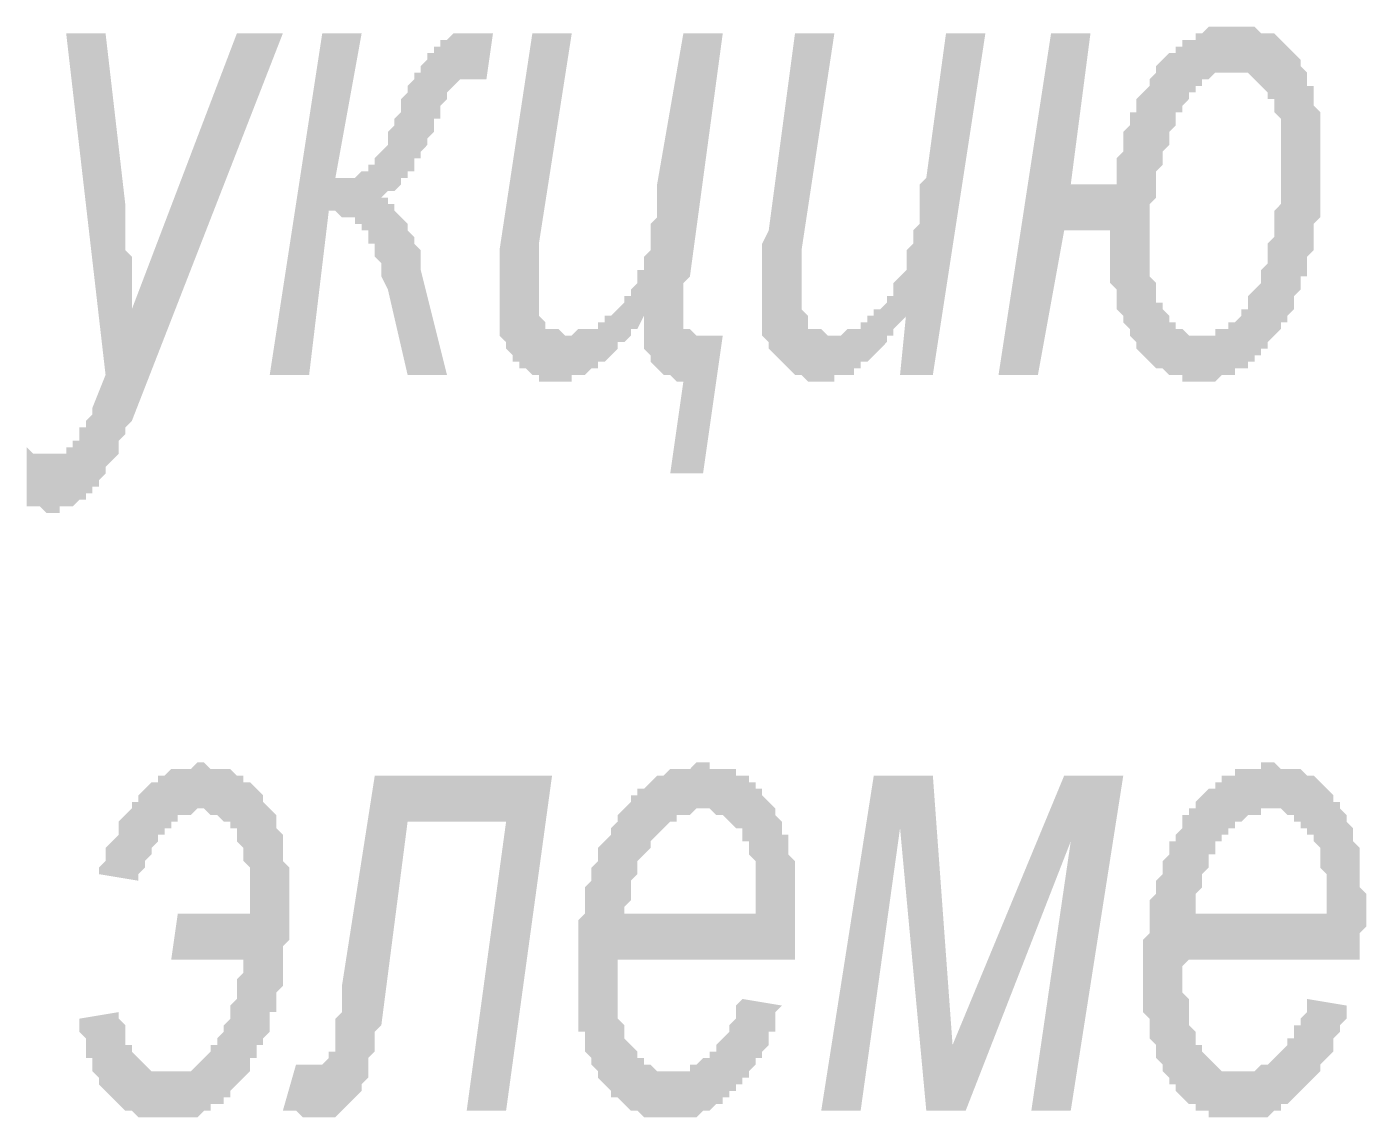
# Model space of a CAD drawing. Header units: millimetres. Extents: x 1372 to 666090, y 1285 to 31551.
# Drawn here: x 504662 to 505513, y 4124 to 4816 of the extents above; entities that cross this region are included whole.
import ezdxf

# ---------------------------------------------------------------- set-up
doc = ezdxf.new("R2010")
doc.units = ezdxf.units.MM
doc.layers.add('PDF _75-АЗ Штамп', color=7, linetype='Continuous')

msp = doc.modelspace()

# ---------------------------------------------------------------- hatches: boundary and pattern name
at = {"layer": 'PDF _75-АЗ Штамп', "transparency": 33554559}
h = msp.add_hatch(color=256, dxfattribs=at)
h.paths.add_polyline_path([(505312.46, 4812.12), (505337.49, 4812.12), (505324.98, 4716.18), (505354.18, 4716.18), (505354.18, 4720.35), (505354.18, 4724.52), (505354.18, 4728.69), (505354.18, 4732.86), (505358.35, 4737.03), (505358.35, 4741.21), (505358.35, 4745.38), (505358.35, 4749.55), (505362.52, 4753.72), (505362.52, 4757.89), (505362.52, 4762.06), (505366.69, 4762.06), (505366.69, 4766.23), (505366.69, 4770.4), (505370.86, 4774.58), (505370.86, 4774.58), (505375.03, 4778.75), (505375.03, 4782.92), (505379.2, 4787.09), (505379.2, 4787.09), (505379.2, 4791.26), (505383.37, 4795.43), (505383.37, 4795.43), (505387.54, 4799.6), (505391.72, 4799.6), (505391.72, 4803.77), (505395.89, 4803.77), (505395.89, 4807.94), (505400.06, 4807.94), (505404.23, 4807.94), (505404.23, 4812.12), (505408.4, 4812.12), (505408.4, 4812.12), (505412.57, 4816.29), (505416.74, 4816.29), (505416.74, 4816.29), (505420.91, 4816.29), (505425.09, 4816.29), (505425.09, 4816.29), (505429.26, 4816.29), (505433.43, 4816.29), (505433.43, 4816.29), (505437.6, 4816.29), (505441.77, 4816.29), (505441.77, 4816.29), (505445.94, 4812.12), (505450.11, 4812.12), (505450.11, 4812.12), (505454.28, 4812.12), (505458.45, 4807.94), (505458.45, 4807.94), (505462.63, 4803.77), (505462.63, 4803.77), (505466.8, 4799.6), (505466.8, 4799.6), (505470.97, 4795.43), (505470.97, 4791.26), (505470.97, 4791.26), (505475.14, 4787.09), (505475.14, 4782.92), (505475.14, 4778.75), (505479.31, 4778.75), (505479.31, 4774.58), (505479.31, 4770.4), (505479.31, 4766.23), (505483.48, 4762.06), (505483.48, 4757.89), (505483.48, 4753.72), (505483.48, 4749.55), (505483.48, 4745.38), (505483.48, 4741.21), (505483.48, 4737.03), (505483.48, 4732.86), (505483.48, 4728.69), (505483.48, 4724.52), (505483.48, 4720.35), (505483.48, 4716.18), (505483.48, 4712.01), (505483.48, 4707.84), (505483.48, 4703.67), (505483.48, 4699.49), (505483.48, 4699.49), (505483.48, 4695.32), (505479.31, 4691.15), (505479.31, 4686.98), (505479.31, 4682.81), (505479.31, 4678.64), (505479.31, 4674.47), (505475.14, 4670.3), (505475.14, 4666.12), (505475.14, 4661.95), (505475.14, 4657.78), (505470.97, 4657.78), (505470.97, 4653.61), (505470.97, 4649.44), (505466.8, 4645.27), (505466.8, 4641.1), (505466.8, 4636.93), (505462.63, 4632.76), (505462.63, 4632.76), (505462.63, 4628.58), (505458.45, 4628.58), (505458.45, 4624.41), (505454.28, 4620.24), (505454.28, 4620.24), (505450.11, 4616.07), (505450.11, 4611.9), (505445.94, 4611.9), (505445.94, 4607.73), (505441.77, 4607.73), (505441.77, 4603.56), (505437.6, 4603.56), (505437.6, 4599.39), (505433.43, 4599.39), (505429.26, 4599.39), (505429.26, 4595.21), (505425.09, 4595.21), (505425.09, 4595.21), (505420.91, 4595.21), (505416.74, 4591.04), (505416.74, 4591.04), (505412.57, 4591.04), (505408.4, 4591.04), (505408.4, 4591.04), (505404.23, 4591.04), (505400.06, 4591.04), (505395.89, 4591.04), (505395.89, 4595.21), (505391.72, 4595.21), (505387.54, 4595.21), (505387.54, 4595.21), (505383.37, 4599.39), (505379.2, 4599.39), (505379.2, 4599.39), (505375.03, 4603.56), (505375.03, 4603.56), (505370.86, 4607.73), (505370.86, 4607.73), (505366.69, 4611.9), (505366.69, 4616.07), (505366.69, 4616.07), (505362.52, 4620.24), (505362.52, 4624.41), (505358.35, 4628.58), (505358.35, 4628.58), (505358.35, 4632.76), (505354.18, 4636.93), (505354.18, 4641.1), (505354.18, 4645.27), (505354.18, 4649.44), (505350, 4653.61), (505350, 4657.78), (505350, 4661.95), (505350, 4661.95), (505350, 4666.12), (505350, 4670.3), (505350, 4674.47), (505350, 4678.64), (505350, 4682.81), (505350, 4686.98), (505350, 4686.98), (505320.81, 4686.98), (505304.12, 4595.21), (505279.09, 4595.21)], flags=0)
h.paths.add_polyline_path([(505375.03, 4674.47), (505375.03, 4670.3), (505375.03, 4666.12), (505375.03, 4661.95), (505375.03, 4657.78), (505379.2, 4653.61), (505379.2, 4649.44), (505379.2, 4645.27), (505379.2, 4641.1), (505383.37, 4641.1), (505383.37, 4636.93), (505383.37, 4636.93), (505387.54, 4632.76), (505387.54, 4628.58), (505391.72, 4628.58), (505391.72, 4624.41), (505395.89, 4624.41), (505395.89, 4624.41), (505400.06, 4620.24), (505404.23, 4620.24), (505404.23, 4620.24), (505408.4, 4620.24), (505412.57, 4620.24), (505412.57, 4620.24), (505416.74, 4620.24), (505416.74, 4624.41), (505420.91, 4624.41), (505425.09, 4624.41), (505425.09, 4628.58), (505429.26, 4628.58), (505429.26, 4628.58), (505433.43, 4632.76), (505433.43, 4636.93), (505437.6, 4636.93), (505437.6, 4641.1), (505437.6, 4645.27), (505441.77, 4649.44), (505441.77, 4649.44), (505445.94, 4653.61), (505445.94, 4657.78), (505445.94, 4661.95), (505450.11, 4666.12), (505450.11, 4670.3), (505450.11, 4674.47), (505450.11, 4678.64), (505454.28, 4682.81), (505454.28, 4686.98), (505454.28, 4691.15), (505454.28, 4695.32), (505454.28, 4699.49), (505458.45, 4703.67), (505458.45, 4703.67), (505458.45, 4707.84), (505458.45, 4712.01), (505458.45, 4716.18), (505458.45, 4720.35), (505458.45, 4724.52), (505458.45, 4728.69), (505458.45, 4732.86), (505458.45, 4737.03), (505458.45, 4741.21), (505458.45, 4745.38), (505458.45, 4749.55), (505458.45, 4753.72), (505458.45, 4757.89), (505454.28, 4762.06), (505454.28, 4766.23), (505454.28, 4770.4), (505450.11, 4770.4), (505450.11, 4774.58), (505450.11, 4774.58), (505445.94, 4778.75), (505445.94, 4778.75), (505441.77, 4782.92), (505441.77, 4782.92), (505437.6, 4787.09), (505437.6, 4787.09), (505433.43, 4787.09), (505429.26, 4787.09), (505425.09, 4787.09), (505425.09, 4787.09), (505420.91, 4787.09), (505420.91, 4787.09), (505416.74, 4787.09), (505412.57, 4782.92), (505412.57, 4782.92), (505408.4, 4782.92), (505408.4, 4778.75), (505404.23, 4778.75), (505404.23, 4774.58), (505400.06, 4774.58), (505400.06, 4770.4), (505395.89, 4766.23), (505395.89, 4762.06), (505391.72, 4762.06), (505391.72, 4757.89), (505391.72, 4753.72), (505387.54, 4749.55), (505387.54, 4745.38), (505387.54, 4741.21), (505383.37, 4737.03), (505383.37, 4737.03), (505383.37, 4732.86), (505383.37, 4728.69), (505379.2, 4724.52), (505379.2, 4720.35), (505379.2, 4716.18), (505379.2, 4712.01), (505379.2, 4707.84), (505375.03, 4703.67), (505375.03, 4699.49), (505375.03, 4695.32), (505375.03, 4691.15), (505375.03, 4686.98), (505375.03, 4682.81), (505375.03, 4678.64), (505375.03, 4674.47), (505375.03, 4674.47)], flags=0)
for points in [[(504661.76, 4511.79), (504661.76, 4549.33), (504665.93, 4545.16), (504665.93, 4545.16), (504670.1, 4545.16), (504674.27, 4545.16), (504674.27, 4545.16), (504678.44, 4545.16), (504682.62, 4545.16), (504682.62, 4545.16), (504686.79, 4545.16), (504686.79, 4549.33), (504690.96, 4549.33), (504690.96, 4553.5), (504695.13, 4553.5), (504695.13, 4557.67), (504695.13, 4561.85), (504699.3, 4561.85), (504699.3, 4566.02), (504703.47, 4570.19), (504703.47, 4574.36), (504711.81, 4595.21), (504686.79, 4812.12), (504711.81, 4812.12), (504724.33, 4703.67), (504724.33, 4699.49), (504724.33, 4695.32), (504724.33, 4691.15), (504724.33, 4686.98), (504724.33, 4682.81), (504724.33, 4678.64), (504724.33, 4674.47), (504728.5, 4670.3), (504728.5, 4666.12), (504728.5, 4661.95), (504728.5, 4657.78), (504728.5, 4653.61), (504728.5, 4649.44), (504728.5, 4645.27), (504728.5, 4641.1), (504728.5, 4636.93), (504795.24, 4812.12), (504824.44, 4812.12), (504728.5, 4566.02), (504724.33, 4561.85), (504724.33, 4557.67), (504720.16, 4553.5), (504720.16, 4549.33), (504720.16, 4545.16), (504715.99, 4540.99), (504715.99, 4540.99), (504711.81, 4536.82), (504711.81, 4532.65), (504707.64, 4528.48), (504707.64, 4528.48), (504707.64, 4524.3), (504703.47, 4524.3), (504703.47, 4520.13), (504703.47, 4520.13), (504699.3, 4520.13), (504699.3, 4515.96), (504695.13, 4515.96), (504690.96, 4511.79), (504690.96, 4511.79), (504686.79, 4511.79), (504682.62, 4511.79), (504682.62, 4507.62), (504678.44, 4507.62), (504678.44, 4507.62), (504674.27, 4507.62), (504670.1, 4511.79), (504670.1, 4511.79), (504665.93, 4511.79), (504661.76, 4511.79), (504661.76, 4511.79), (504661.76, 4511.79)], [(504849.46, 4812.12), (504874.49, 4812.12), (504857.81, 4720.35), (504861.98, 4720.35), (504866.15, 4720.35), (504870.32, 4720.35), (504870.32, 4720.35), (504874.49, 4724.52), (504878.66, 4724.52), (504878.66, 4724.52), (504878.66, 4728.69), (504882.83, 4728.69), (504882.83, 4732.86), (504882.83, 4732.86), (504887, 4737.03), (504887, 4737.03), (504891.17, 4741.21), (504891.17, 4745.38), (504891.17, 4749.55), (504895.35, 4753.72), (504895.35, 4757.89), (504899.52, 4762.06), (504899.52, 4766.23), (504899.52, 4770.4), (504903.69, 4774.58), (504903.69, 4778.75), (504907.86, 4782.92), (504907.86, 4787.09), (504912.03, 4787.09), (504912.03, 4791.26), (504916.2, 4795.43), (504916.2, 4795.43), (504916.2, 4799.6), (504920.37, 4799.6), (504920.37, 4803.77), (504920.37, 4803.77), (504924.54, 4803.77), (504924.54, 4807.94), (504928.72, 4807.94), (504928.72, 4807.94), (504932.89, 4812.12), (504937.06, 4812.12), (504937.06, 4812.12), (504941.23, 4812.12), (504945.4, 4812.12), (504957.91, 4812.12), (504953.74, 4782.92), (504945.4, 4782.92), (504941.23, 4782.92), (504937.06, 4782.92), (504937.06, 4782.92), (504932.89, 4778.75), (504932.89, 4778.75), (504932.89, 4778.75), (504928.72, 4774.58), (504928.72, 4770.4), (504928.72, 4770.4), (504924.54, 4766.23), (504924.54, 4757.89), (504920.37, 4757.89), (504920.37, 4753.72), (504920.37, 4749.55), (504916.2, 4745.38), (504916.2, 4741.21), (504912.03, 4737.03), (504912.03, 4732.86), (504907.86, 4732.86), (504907.86, 4728.69), (504907.86, 4724.52), (504903.69, 4724.52), (504903.69, 4724.52), (504903.69, 4720.35), (504899.52, 4720.35), (504899.52, 4716.18), (504895.35, 4712.01), (504895.35, 4712.01), (504891.17, 4712.01), (504887, 4707.84), (504887, 4707.84), (504891.17, 4707.84), (504891.17, 4703.67), (504895.35, 4703.67), (504895.35, 4699.49), (504899.52, 4695.32), (504899.52, 4695.32), (504903.69, 4691.15), (504903.69, 4691.15), (504903.69, 4686.98), (504907.86, 4682.81), (504907.86, 4678.64), (504907.86, 4678.64), (504912.03, 4674.47), (504912.03, 4666.12), (504912.03, 4661.95), (504912.03, 4661.95), (504928.72, 4595.21), (504903.69, 4595.21), (504891.17, 4649.44), (504887, 4657.78), (504887, 4661.95), (504887, 4666.12), (504882.83, 4670.3), (504882.83, 4674.47), (504882.83, 4678.64), (504878.66, 4678.64), (504878.66, 4682.81), (504878.66, 4686.98), (504874.49, 4686.98), (504874.49, 4686.98), (504874.49, 4691.15), (504870.32, 4691.15), (504870.32, 4695.32), (504866.15, 4695.32), (504861.98, 4695.32), (504861.98, 4695.32), (504857.81, 4699.49), (504853.63, 4699.49), (504841.12, 4595.21), (504816.09, 4595.21)], [(504982.94, 4812.12), (505007.97, 4812.12), (504987.11, 4678.64), (504987.11, 4674.47), (504987.11, 4670.3), (504987.11, 4661.95), (504987.11, 4657.78), (504987.11, 4653.61), (504987.11, 4653.61), (504987.11, 4649.44), (504987.11, 4645.27), (504987.11, 4641.1), (504987.11, 4636.93), (504987.11, 4632.76), (504987.11, 4632.76), (504991.28, 4628.58), (504991.28, 4628.58), (504991.28, 4624.41), (504995.45, 4624.41), (504999.63, 4624.41), (504999.63, 4624.41), (505003.8, 4620.24), (505007.97, 4620.24), (505007.97, 4620.24), (505012.14, 4624.41), (505016.31, 4624.41), (505016.31, 4624.41), (505020.48, 4624.41), (505024.65, 4624.41), (505024.65, 4628.58), (505028.82, 4628.58), (505028.82, 4632.76), (505032.99, 4632.76), (505037.17, 4636.93), (505037.17, 4636.93), (505041.34, 4641.1), (505041.34, 4645.27), (505045.51, 4645.27), (505045.51, 4649.44), (505049.68, 4653.61), (505049.68, 4653.61), (505049.68, 4657.78), (505049.68, 4657.78), (505049.68, 4661.95), (505053.85, 4661.95), (505053.85, 4666.12), (505053.85, 4670.3), (505053.85, 4670.3), (505058.02, 4674.47), (505058.02, 4678.64), (505058.02, 4682.81), (505058.02, 4686.98), (505058.02, 4691.15), (505062.19, 4695.32), (505062.19, 4703.67), (505062.19, 4707.84), (505062.19, 4712.01), (505062.19, 4716.18), (505078.88, 4812.12), (505103.9, 4812.12), (505083.05, 4657.78), (505078.88, 4653.61), (505078.88, 4645.27), (505078.88, 4641.1), (505078.88, 4636.93), (505078.88, 4636.93), (505078.88, 4632.76), (505078.88, 4632.76), (505078.88, 4628.58), (505078.88, 4628.58), (505078.88, 4624.41), (505083.05, 4624.41), (505087.22, 4620.24), (505087.22, 4620.24), (505103.9, 4620.24), (505091.39, 4532.65), (505070.54, 4532.65), (505078.88, 4591.04), (505074.71, 4591.04), (505070.54, 4595.21), (505070.54, 4595.21), (505066.36, 4595.21), (505066.36, 4595.21), (505062.19, 4599.39), (505062.19, 4599.39), (505058.02, 4603.56), (505058.02, 4607.73), (505053.85, 4611.9), (505053.85, 4611.9), (505053.85, 4616.07), (505053.85, 4620.24), (505053.85, 4624.41), (505053.85, 4628.58), (505053.85, 4632.76), (505053.85, 4632.76), (505049.68, 4624.41), (505045.51, 4624.41), (505045.51, 4620.24), (505041.34, 4616.07), (505037.17, 4616.07), (505037.17, 4611.9), (505032.99, 4607.73), (505032.99, 4607.73), (505028.82, 4603.56), (505024.65, 4603.56), (505024.65, 4599.39), (505020.48, 4599.39), (505020.48, 4599.39), (505016.31, 4595.21), (505012.14, 4595.21), (505012.14, 4595.21), (505007.97, 4595.21), (505007.97, 4591.04), (505003.8, 4591.04), (504999.63, 4591.04), (504999.63, 4591.04), (504999.63, 4591.04), (504995.45, 4591.04), (504991.28, 4591.04), (504987.11, 4591.04), (504987.11, 4595.21), (504982.94, 4595.21), (504982.94, 4595.21), (504978.77, 4599.39), (504974.6, 4599.39), (504974.6, 4603.56), (504970.43, 4603.56), (504970.43, 4603.56), (504970.43, 4607.73), (504966.26, 4611.9), (504966.26, 4616.07), (504966.26, 4616.07), (504962.08, 4620.24), (504962.08, 4624.41), (504962.08, 4628.58), (504962.08, 4632.76), (504962.08, 4636.93), (504962.08, 4641.1), (504962.08, 4645.27), (504962.08, 4645.27), (504962.08, 4649.44), (504962.08, 4653.61), (504962.08, 4657.78), (504962.08, 4661.95), (504962.08, 4666.12), (504962.08, 4670.3), (504962.08, 4674.47)], [(505220.7, 4636.93), (505220.7, 4632.76), (505216.53, 4628.58), (505212.36, 4624.41), (505212.36, 4620.24), (505208.18, 4620.24), (505208.18, 4616.07), (505204.01, 4611.9), (505204.01, 4611.9), (505199.84, 4607.73), (505199.84, 4607.73), (505195.67, 4603.56), (505191.5, 4603.56), (505191.5, 4599.39), (505187.33, 4599.39), (505187.33, 4595.21), (505183.16, 4595.21), (505178.99, 4595.21), (505178.99, 4595.21), (505174.81, 4595.21), (505174.81, 4591.04), (505170.64, 4591.04), (505170.64, 4591.04), (505166.47, 4591.04), (505166.47, 4591.04), (505162.3, 4591.04), (505158.13, 4591.04), (505158.13, 4591.04), (505153.96, 4595.21), (505149.79, 4595.21), (505149.79, 4595.21), (505145.62, 4599.39), (505145.62, 4599.39), (505141.45, 4603.56), (505141.45, 4603.56), (505137.27, 4607.73), (505137.27, 4607.73), (505133.1, 4611.9), (505133.1, 4616.07), (505128.93, 4620.24), (505128.93, 4624.41), (505128.93, 4624.41), (505128.93, 4628.58), (505128.93, 4632.76), (505128.93, 4636.93), (505128.93, 4641.1), (505128.93, 4645.27), (505128.93, 4645.27), (505128.93, 4649.44), (505128.93, 4653.61), (505128.93, 4657.78), (505128.93, 4661.95), (505128.93, 4666.12), (505128.93, 4670.3), (505128.93, 4674.47), (505128.93, 4678.64), (505133.1, 4686.98), (505133.1, 4686.98), (505149.79, 4812.12), (505174.81, 4812.12), (505153.96, 4674.47), (505153.96, 4670.3), (505153.96, 4666.12), (505153.96, 4661.95), (505153.96, 4657.78), (505153.96, 4653.61), (505153.96, 4649.44), (505153.96, 4649.44), (505153.96, 4641.1), (505153.96, 4636.93), (505153.96, 4636.93), (505158.13, 4632.76), (505158.13, 4628.58), (505158.13, 4628.58), (505158.13, 4624.41), (505162.3, 4624.41), (505166.47, 4624.41), (505166.47, 4624.41), (505170.64, 4620.24), (505174.81, 4620.24), (505174.81, 4620.24), (505178.99, 4620.24), (505183.16, 4624.41), (505183.16, 4624.41), (505187.33, 4624.41), (505191.5, 4624.41), (505191.5, 4628.58), (505195.67, 4628.58), (505195.67, 4632.76), (505199.84, 4632.76), (505199.84, 4636.93), (505204.01, 4636.93), (505208.18, 4641.1), (505208.18, 4645.27), (505212.36, 4645.27), (505212.36, 4649.44), (505212.36, 4653.61), (505216.53, 4657.78), (505216.53, 4657.78), (505220.7, 4661.95), (505220.7, 4666.12), (505220.7, 4670.3), (505220.7, 4674.47), (505224.87, 4678.64), (505224.87, 4678.64), (505224.87, 4682.81), (505224.87, 4686.98), (505224.87, 4686.98), (505229.04, 4691.15), (505229.04, 4695.32), (505229.04, 4699.49), (505229.04, 4703.67), (505229.04, 4707.84), (505229.04, 4716.18), (505233.21, 4720.35), (505245.72, 4812.12), (505270.75, 4812.12), (505237.38, 4595.21), (505216.53, 4595.21)], [(504753.53, 4223.98), (504757.7, 4253.18), (504803.58, 4253.18), (504803.58, 4269.86), (504803.58, 4274.03), (504803.58, 4278.21), (504803.58, 4282.38), (504799.41, 4286.55), (504799.41, 4290.72), (504799.41, 4290.72), (504799.41, 4294.89), (504795.24, 4299.06), (504795.24, 4303.23), (504795.24, 4303.23), (504795.24, 4307.4), (504791.07, 4307.4), (504791.07, 4311.57), (504786.9, 4311.57), (504782.72, 4315.75), (504782.72, 4315.75), (504778.55, 4315.75), (504774.38, 4319.92), (504774.38, 4319.92), (504774.38, 4319.92), (504770.21, 4319.92), (504766.04, 4315.75), (504766.04, 4315.75), (504761.87, 4315.75), (504761.87, 4315.75), (504757.7, 4315.75), (504757.7, 4311.57), (504753.53, 4311.57), (504753.53, 4307.4), (504749.35, 4307.4), (504749.35, 4303.23), (504745.18, 4303.23), (504745.18, 4299.06), (504741.01, 4294.89), (504741.01, 4290.72), (504736.84, 4286.55), (504736.84, 4286.55), (504736.84, 4282.38), (504732.67, 4278.21), (504732.67, 4274.03), (504707.64, 4278.21), (504707.64, 4282.38), (504711.81, 4286.55), (504711.81, 4290.72), (504711.81, 4294.89), (504715.99, 4299.06), (504715.99, 4299.06), (504720.16, 4303.23), (504720.16, 4307.4), (504720.16, 4311.57), (504724.33, 4315.75), (504724.33, 4315.75), (504728.5, 4319.92), (504728.5, 4324.09), (504732.67, 4324.09), (504732.67, 4328.26), (504732.67, 4328.26), (504736.84, 4332.43), (504736.84, 4332.43), (504741.01, 4336.6), (504745.18, 4336.6), (504745.18, 4340.77), (504749.35, 4340.77), (504749.35, 4340.77), (504753.53, 4344.94), (504753.53, 4344.94), (504757.7, 4344.94), (504761.87, 4344.94), (504761.87, 4344.94), (504766.04, 4344.94), (504766.04, 4344.94), (504770.21, 4349.12), (504774.38, 4349.12), (504774.38, 4349.12), (504778.55, 4344.94), (504782.72, 4344.94), (504786.9, 4344.94), (504786.9, 4344.94), (504791.07, 4344.94), (504795.24, 4340.77), (504795.24, 4340.77), (504799.41, 4340.77), (504799.41, 4336.6), (504803.58, 4336.6), (504807.75, 4332.43), (504807.75, 4332.43), (504811.92, 4328.26), (504811.92, 4328.26), (504811.92, 4324.09), (504816.09, 4319.92), (504816.09, 4319.92), (504820.26, 4315.75), (504820.26, 4311.57), (504820.26, 4307.4), (504820.26, 4307.4), (504824.44, 4303.23), (504824.44, 4299.06), (504824.44, 4294.89), (504824.44, 4290.72), (504824.44, 4286.55), (504828.61, 4282.38), (504828.61, 4278.21), (504828.61, 4274.03), (504828.61, 4269.86), (504828.61, 4265.69), (504828.61, 4261.52), (504828.61, 4257.35), (504828.61, 4253.18), (504828.61, 4249.01), (504828.61, 4244.84), (504828.61, 4240.66), (504828.61, 4236.49), (504824.44, 4232.32), (504824.44, 4228.15), (504824.44, 4223.98), (504824.44, 4219.81), (504824.44, 4215.64), (504824.44, 4211.47), (504824.44, 4207.3), (504820.26, 4203.12), (504820.26, 4198.95), (504820.26, 4194.78), (504820.26, 4190.61), (504816.09, 4190.61), (504816.09, 4186.44), (504816.09, 4182.27), (504816.09, 4178.1), (504811.92, 4173.93), (504811.92, 4169.75), (504807.75, 4169.75), (504807.75, 4165.58), (504807.75, 4161.41), (504803.58, 4161.41), (504803.58, 4157.24), (504803.58, 4153.07), (504799.41, 4148.9), (504799.41, 4148.9), (504795.24, 4144.73), (504795.24, 4144.73), (504791.07, 4140.56), (504791.07, 4136.39), (504786.9, 4136.39), (504786.9, 4132.21), (504782.72, 4132.21), (504778.55, 4132.21), (504778.55, 4128.04), (504774.38, 4128.04), (504774.38, 4128.04), (504770.21, 4123.87), (504766.04, 4123.87), (504766.04, 4123.87), (504761.87, 4123.87), (504757.7, 4123.87), (504757.7, 4123.87), (504753.53, 4123.87), (504749.35, 4123.87), (504745.18, 4123.87), (504745.18, 4123.87), (504741.01, 4123.87), (504736.84, 4123.87), (504736.84, 4123.87), (504732.67, 4123.87), (504728.5, 4128.04), (504728.5, 4128.04), (504724.33, 4128.04), (504720.16, 4132.21), (504720.16, 4132.21), (504715.99, 4136.39), (504715.99, 4136.39), (504711.81, 4140.56), (504711.81, 4140.56), (504707.64, 4144.73), (504707.64, 4144.73), (504707.64, 4148.9), (504703.47, 4153.07), (504703.47, 4157.24), (504703.47, 4161.41), (504699.3, 4161.41), (504699.3, 4165.58), (504699.3, 4169.75), (504699.3, 4173.93), (504695.13, 4178.1), (504695.13, 4182.27), (504695.13, 4186.44), (504695.13, 4186.44), (504720.16, 4190.61), (504720.16, 4186.44), (504724.33, 4182.27), (504724.33, 4178.1), (504724.33, 4173.93), (504724.33, 4169.75), (504728.5, 4169.75), (504728.5, 4165.58), (504732.67, 4161.41), (504732.67, 4161.41), (504732.67, 4161.41), (504736.84, 4157.24), (504736.84, 4157.24), (504741.01, 4153.07), (504741.01, 4153.07), (504745.18, 4153.07), (504749.35, 4153.07), (504753.53, 4153.07), (504753.53, 4153.07), (504753.53, 4153.07), (504757.7, 4153.07), (504761.87, 4153.07), (504761.87, 4153.07), (504766.04, 4153.07), (504770.21, 4157.24), (504770.21, 4157.24), (504774.38, 4161.41), (504774.38, 4161.41), (504778.55, 4165.58), (504778.55, 4169.75), (504782.72, 4169.75), (504782.72, 4173.93), (504782.72, 4173.93), (504786.9, 4178.1), (504786.9, 4182.27), (504786.9, 4182.27), (504791.07, 4186.44), (504791.07, 4190.61), (504791.07, 4194.78), (504795.24, 4198.95), (504795.24, 4203.12), (504795.24, 4207.3), (504795.24, 4211.47), (504799.41, 4215.64), (504799.41, 4219.81), (504799.41, 4223.98)], [(504882.83, 4340.77), (504995.45, 4340.77), (504966.26, 4128.04), (504941.23, 4128.04), (504966.26, 4311.57), (504903.69, 4311.57), (504887, 4182.27), (504882.83, 4178.1), (504882.83, 4173.93), (504882.83, 4169.75), (504882.83, 4165.58), (504878.66, 4161.41), (504878.66, 4157.24), (504878.66, 4153.07), (504878.66, 4148.9), (504874.49, 4144.73), (504874.49, 4144.73), (504874.49, 4140.56), (504870.32, 4136.39), (504870.32, 4136.39), (504870.32, 4136.39), (504866.15, 4132.21), (504866.15, 4132.21), (504861.98, 4128.04), (504861.98, 4128.04), (504857.81, 4123.87), (504853.63, 4123.87), (504853.63, 4123.87), (504849.46, 4123.87), (504849.46, 4123.87), (504845.29, 4123.87), (504845.29, 4123.87), (504841.12, 4123.87), (504836.95, 4123.87), (504836.95, 4123.87), (504832.78, 4128.04), (504828.61, 4128.04), (504824.44, 4128.04), (504832.78, 4157.24), (504832.78, 4157.24), (504836.95, 4157.24), (504841.12, 4157.24), (504841.12, 4157.24), (504845.29, 4157.24), (504849.46, 4157.24), (504849.46, 4157.24), (504853.63, 4161.41), (504853.63, 4165.58), (504853.63, 4165.58), (504853.63, 4165.58), (504857.81, 4165.58), (504857.81, 4169.75), (504857.81, 4173.93), (504857.81, 4178.1), (504857.81, 4182.27), (504857.81, 4186.44), (504861.98, 4190.61), (504861.98, 4194.78), (504861.98, 4203.12), (504861.98, 4207.3)], [(505199.84, 4340.77), (505237.38, 4340.77), (505249.9, 4169.75), (505320.81, 4340.77), (505358.35, 4340.77), (505324.98, 4128.04), (505299.95, 4128.04), (505324.98, 4299.06), (505258.24, 4128.04), (505233.21, 4128.04), (505216.53, 4307.4), (505191.5, 4128.04), (505166.47, 4128.04)]]:
    msp.add_hatch(color=256, dxfattribs=at).paths.add_polyline_path(points)
h = msp.add_hatch(color=256, dxfattribs=at)
h.paths.add_polyline_path([(505116.42, 4198.95), (505141.45, 4194.78), (505141.45, 4194.78), (505137.27, 4190.61), (505137.27, 4186.44), (505137.27, 4182.27), (505137.27, 4178.1), (505133.1, 4178.1), (505133.1, 4173.93), (505133.1, 4169.75), (505128.93, 4165.58), (505128.93, 4161.41), (505124.76, 4161.41), (505124.76, 4157.24), (505120.59, 4153.07), (505120.59, 4148.9), (505116.42, 4148.9), (505116.42, 4144.73), (505112.25, 4144.73), (505112.25, 4140.56), (505108.08, 4140.56), (505108.08, 4136.39), (505103.9, 4136.39), (505103.9, 4132.21), (505099.73, 4132.21), (505095.56, 4128.04), (505095.56, 4128.04), (505091.39, 4128.04), (505087.22, 4123.87), (505087.22, 4123.87), (505083.05, 4123.87), (505078.88, 4123.87), (505078.88, 4123.87), (505074.71, 4123.87), (505070.54, 4123.87), (505070.54, 4123.87), (505066.36, 4123.87), (505062.19, 4123.87), (505062.19, 4123.87), (505058.02, 4123.87), (505053.85, 4123.87), (505053.85, 4123.87), (505049.68, 4128.04), (505045.51, 4128.04), (505045.51, 4128.04), (505041.34, 4132.21), (505041.34, 4132.21), (505041.34, 4132.21), (505037.17, 4136.39), (505032.99, 4136.39), (505032.99, 4140.56), (505028.82, 4144.73), (505028.82, 4144.73), (505024.65, 4148.9), (505024.65, 4153.07), (505024.65, 4153.07), (505020.48, 4157.24), (505020.48, 4161.41), (505016.31, 4165.58), (505016.31, 4165.58), (505016.31, 4169.75), (505016.31, 4173.93), (505016.31, 4178.1), (505012.14, 4178.1), (505012.14, 4182.27), (505012.14, 4186.44), (505012.14, 4190.61), (505012.14, 4194.78), (505012.14, 4198.95), (505012.14, 4203.12), (505012.14, 4207.3), (505012.14, 4211.47), (505012.14, 4211.47), (505012.14, 4215.64), (505012.14, 4219.81), (505012.14, 4223.98), (505012.14, 4228.15), (505012.14, 4232.32), (505012.14, 4236.49), (505012.14, 4240.66), (505012.14, 4244.84), (505012.14, 4249.01), (505016.31, 4253.18), (505016.31, 4257.35), (505016.31, 4261.52), (505016.31, 4265.69), (505016.31, 4269.86), (505020.48, 4274.03), (505020.48, 4278.21), (505020.48, 4282.38), (505020.48, 4282.38), (505024.65, 4286.55), (505024.65, 4290.72), (505024.65, 4294.89), (505028.82, 4299.06), (505028.82, 4299.06), (505032.99, 4303.23), (505032.99, 4307.4), (505037.17, 4311.57), (505037.17, 4315.75), (505037.17, 4315.75), (505041.34, 4319.92), (505041.34, 4319.92), (505045.51, 4324.09), (505045.51, 4328.26), (505049.68, 4328.26), (505049.68, 4332.43), (505049.68, 4332.43), (505053.85, 4332.43), (505058.02, 4336.6), (505058.02, 4336.6), (505062.19, 4340.77), (505066.36, 4340.77), (505066.36, 4340.77), (505070.54, 4344.94), (505074.71, 4344.94), (505074.71, 4344.94), (505078.88, 4344.94), (505083.05, 4344.94), (505083.05, 4344.94), (505087.22, 4349.12), (505091.39, 4349.12), (505091.39, 4349.12), (505095.56, 4349.12), (505095.56, 4344.94), (505099.73, 4344.94), (505103.9, 4344.94), (505108.08, 4344.94), (505108.08, 4344.94), (505112.25, 4344.94), (505112.25, 4340.77), (505116.42, 4340.77), (505120.59, 4340.77), (505120.59, 4336.6), (505124.76, 4336.6), (505124.76, 4332.43), (505128.93, 4332.43), (505128.93, 4328.26), (505133.1, 4324.09), (505133.1, 4324.09), (505137.27, 4319.92), (505137.27, 4315.75), (505137.27, 4315.75), (505141.45, 4311.57), (505141.45, 4307.4), (505141.45, 4303.23), (505145.62, 4303.23), (505145.62, 4299.06), (505145.62, 4294.89), (505145.62, 4290.72), (505149.79, 4286.55), (505149.79, 4282.38), (505149.79, 4278.21), (505149.79, 4274.03), (505149.79, 4269.86), (505149.79, 4265.69), (505149.79, 4261.52), (505149.79, 4257.35), (505149.79, 4253.18), (505149.79, 4249.01), (505149.79, 4244.84), (505149.79, 4240.66), (505149.79, 4236.49), (505149.79, 4232.32), (505149.79, 4228.15), (505149.79, 4223.98), (505037.17, 4223.98), (505037.17, 4219.81), (505037.17, 4215.64), (505037.17, 4215.64), (505037.17, 4211.47), (505037.17, 4203.12), (505037.17, 4198.95), (505037.17, 4194.78), (505037.17, 4190.61), (505037.17, 4186.44), (505041.34, 4182.27), (505041.34, 4182.27), (505041.34, 4178.1), (505041.34, 4173.93), (505045.51, 4169.75), (505045.51, 4169.75), (505045.51, 4169.75), (505049.68, 4165.58), (505049.68, 4161.41), (505053.85, 4161.41), (505053.85, 4157.24), (505058.02, 4157.24), (505062.19, 4153.07), (505062.19, 4153.07), (505066.36, 4153.07), (505066.36, 4153.07), (505070.54, 4153.07), (505074.71, 4153.07), (505074.71, 4153.07), (505078.88, 4153.07), (505083.05, 4153.07), (505083.05, 4157.24), (505087.22, 4157.24), (505087.22, 4157.24), (505091.39, 4161.41), (505095.56, 4161.41), (505095.56, 4165.58), (505099.73, 4165.58), (505099.73, 4169.75), (505103.9, 4173.93), (505103.9, 4173.93), (505108.08, 4178.1), (505108.08, 4182.27), (505108.08, 4182.27), (505112.25, 4186.44), (505112.25, 4190.61), (505112.25, 4194.78), (505116.42, 4198.95), (505116.42, 4198.95)], flags=0)
h.paths.add_polyline_path([(505041.34, 4253.18), (505124.76, 4253.18), (505124.76, 4257.35), (505124.76, 4261.52), (505124.76, 4265.69), (505124.76, 4269.86), (505124.76, 4274.03), (505124.76, 4278.21), (505124.76, 4282.38), (505124.76, 4286.55), (505120.59, 4290.72), (505120.59, 4294.89), (505120.59, 4299.06), (505116.42, 4299.06), (505116.42, 4303.23), (505116.42, 4303.23), (505116.42, 4307.4), (505112.25, 4307.4), (505108.08, 4311.57), (505108.08, 4311.57), (505103.9, 4315.75), (505103.9, 4315.75), (505099.73, 4315.75), (505095.56, 4319.92), (505095.56, 4319.92), (505091.39, 4319.92), (505087.22, 4319.92), (505087.22, 4319.92), (505083.05, 4315.75), (505078.88, 4315.75), (505078.88, 4315.75), (505074.71, 4315.75), (505074.71, 4311.57), (505070.54, 4311.57), (505066.36, 4307.4), (505066.36, 4307.4), (505062.19, 4303.23), (505062.19, 4303.23), (505058.02, 4299.06), (505058.02, 4299.06), (505058.02, 4294.89), (505053.85, 4290.72), (505053.85, 4290.72), (505049.68, 4286.55), (505049.68, 4282.38), (505049.68, 4278.21), (505045.51, 4274.03), (505045.51, 4269.86), (505045.51, 4265.69), (505045.51, 4261.52), (505041.34, 4257.35), (505041.34, 4253.18), (505041.34, 4253.18)], flags=0)
h = msp.add_hatch(color=256, dxfattribs=at)
h.paths.add_polyline_path([(505475.14, 4198.95), (505500.17, 4194.78), (505500.17, 4194.78), (505500.17, 4190.61), (505500.17, 4186.44), (505496, 4182.27), (505496, 4178.1), (505496, 4178.1), (505491.82, 4173.93), (505491.82, 4169.75), (505491.82, 4165.58), (505487.65, 4161.41), (505487.65, 4161.41), (505483.48, 4157.24), (505483.48, 4153.07), (505479.31, 4148.9), (505479.31, 4148.9), (505475.14, 4144.73), (505475.14, 4144.73), (505470.97, 4140.56), (505470.97, 4140.56), (505466.8, 4136.39), (505466.8, 4136.39), (505462.63, 4132.21), (505458.45, 4132.21), (505458.45, 4128.04), (505454.28, 4128.04), (505454.28, 4128.04), (505450.11, 4123.87), (505445.94, 4123.87), (505445.94, 4123.87), (505441.77, 4123.87), (505437.6, 4123.87), (505437.6, 4123.87), (505433.43, 4123.87), (505429.26, 4123.87), (505429.26, 4123.87), (505425.09, 4123.87), (505420.91, 4123.87), (505420.91, 4123.87), (505416.74, 4123.87), (505412.57, 4123.87), (505412.57, 4128.04), (505408.4, 4128.04), (505404.23, 4128.04), (505404.23, 4132.21), (505400.06, 4132.21), (505400.06, 4132.21), (505395.89, 4136.39), (505395.89, 4136.39), (505391.72, 4140.56), (505391.72, 4144.73), (505387.54, 4144.73), (505387.54, 4148.9), (505383.37, 4153.07), (505383.37, 4153.07), (505383.37, 4157.24), (505379.2, 4161.41), (505379.2, 4165.58), (505379.2, 4165.58), (505379.2, 4169.75), (505375.03, 4173.93), (505375.03, 4178.1), (505375.03, 4178.1), (505375.03, 4182.27), (505375.03, 4186.44), (505370.86, 4190.61), (505370.86, 4194.78), (505370.86, 4198.95), (505370.86, 4203.12), (505370.86, 4207.3), (505370.86, 4211.47), (505370.86, 4211.47), (505370.86, 4215.64), (505370.86, 4219.81), (505370.86, 4223.98), (505370.86, 4228.15), (505370.86, 4232.32), (505370.86, 4236.49), (505375.03, 4240.66), (505375.03, 4244.84), (505375.03, 4249.01), (505375.03, 4253.18), (505375.03, 4257.35), (505375.03, 4261.52), (505379.2, 4265.69), (505379.2, 4269.86), (505379.2, 4274.03), (505383.37, 4278.21), (505383.37, 4282.38), (505383.37, 4282.38), (505383.37, 4286.55), (505387.54, 4290.72), (505387.54, 4294.89), (505387.54, 4299.06), (505391.72, 4299.06), (505391.72, 4303.23), (505395.89, 4307.4), (505395.89, 4311.57), (505395.89, 4315.75), (505400.06, 4315.75), (505400.06, 4319.92), (505404.23, 4319.92), (505404.23, 4324.09), (505408.4, 4328.26), (505408.4, 4328.26), (505412.57, 4332.43), (505412.57, 4332.43), (505416.74, 4332.43), (505416.74, 4336.6), (505420.91, 4336.6), (505420.91, 4340.77), (505425.09, 4340.77), (505429.26, 4340.77), (505429.26, 4344.94), (505433.43, 4344.94), (505437.6, 4344.94), (505437.6, 4344.94), (505441.77, 4344.94), (505445.94, 4344.94), (505445.94, 4349.12), (505450.11, 4349.12), (505450.11, 4349.12), (505454.28, 4349.12), (505458.45, 4344.94), (505462.63, 4344.94), (505462.63, 4344.94), (505466.8, 4344.94), (505470.97, 4344.94), (505470.97, 4344.94), (505475.14, 4340.77), (505479.31, 4340.77), (505479.31, 4340.77), (505483.48, 4336.6), (505483.48, 4336.6), (505487.65, 4332.43), (505487.65, 4332.43), (505491.82, 4328.26), (505491.82, 4324.09), (505496, 4324.09), (505496, 4319.92), (505500.17, 4315.75), (505500.17, 4315.75), (505500.17, 4311.57), (505504.34, 4307.4), (505504.34, 4303.23), (505504.34, 4303.23), (505504.34, 4299.06), (505508.51, 4294.89), (505508.51, 4290.72), (505508.51, 4286.55), (505508.51, 4282.38), (505508.51, 4278.21), (505508.51, 4274.03), (505508.51, 4269.86), (505512.68, 4265.69), (505512.68, 4261.52), (505512.68, 4257.35), (505512.68, 4253.18), (505512.68, 4249.01), (505512.68, 4244.84), (505508.51, 4240.66), (505508.51, 4236.49), (505508.51, 4232.32), (505508.51, 4228.15), (505508.51, 4223.98), (505400.06, 4223.98), (505395.89, 4219.81), (505395.89, 4215.64), (505395.89, 4215.64), (505395.89, 4211.47), (505395.89, 4203.12), (505400.06, 4198.95), (505400.06, 4194.78), (505400.06, 4190.61), (505400.06, 4186.44), (505400.06, 4182.27), (505400.06, 4182.27), (505404.23, 4178.1), (505404.23, 4173.93), (505404.23, 4169.75), (505408.4, 4169.75), (505408.4, 4169.75), (505408.4, 4165.58), (505412.57, 4161.41), (505412.57, 4161.41), (505416.74, 4157.24), (505416.74, 4157.24), (505420.91, 4153.07), (505425.09, 4153.07), (505425.09, 4153.07), (505429.26, 4153.07), (505429.26, 4153.07), (505433.43, 4153.07), (505437.6, 4153.07), (505437.6, 4153.07), (505441.77, 4153.07), (505445.94, 4157.24), (505445.94, 4157.24), (505450.11, 4157.24), (505454.28, 4161.41), (505454.28, 4161.41), (505458.45, 4165.58), (505458.45, 4165.58), (505462.63, 4169.75), (505462.63, 4173.93), (505466.8, 4173.93), (505466.8, 4178.1), (505466.8, 4182.27), (505470.97, 4182.27), (505470.97, 4186.44), (505475.14, 4190.61), (505475.14, 4194.78), (505475.14, 4198.95), (505475.14, 4198.95)], flags=0)
h.paths.add_polyline_path([(505400.06, 4253.18), (505487.65, 4253.18), (505487.65, 4257.35), (505487.65, 4261.52), (505487.65, 4265.69), (505487.65, 4269.86), (505487.65, 4274.03), (505487.65, 4278.21), (505483.48, 4282.38), (505483.48, 4286.55), (505483.48, 4290.72), (505483.48, 4294.89), (505479.31, 4299.06), (505479.31, 4299.06), (505479.31, 4303.23), (505475.14, 4303.23), (505475.14, 4307.4), (505470.97, 4307.4), (505470.97, 4311.57), (505466.8, 4311.57), (505466.8, 4315.75), (505462.63, 4315.75), (505462.63, 4315.75), (505458.45, 4319.92), (505454.28, 4319.92), (505454.28, 4319.92), (505450.11, 4319.92), (505445.94, 4319.92), (505445.94, 4315.75), (505441.77, 4315.75), (505437.6, 4315.75), (505437.6, 4315.75), (505433.43, 4311.57), (505429.26, 4311.57), (505429.26, 4307.4), (505425.09, 4307.4), (505425.09, 4303.23), (505420.91, 4303.23), (505420.91, 4299.06), (505416.74, 4299.06), (505416.74, 4294.89), (505416.74, 4290.72), (505412.57, 4290.72), (505412.57, 4286.55), (505412.57, 4282.38), (505408.4, 4278.21), (505408.4, 4274.03), (505408.4, 4269.86), (505404.23, 4265.69), (505404.23, 4261.52), (505404.23, 4257.35), (505404.23, 4253.18), (505400.06, 4253.18)], flags=0)

doc.saveas('drawing.dxf')
